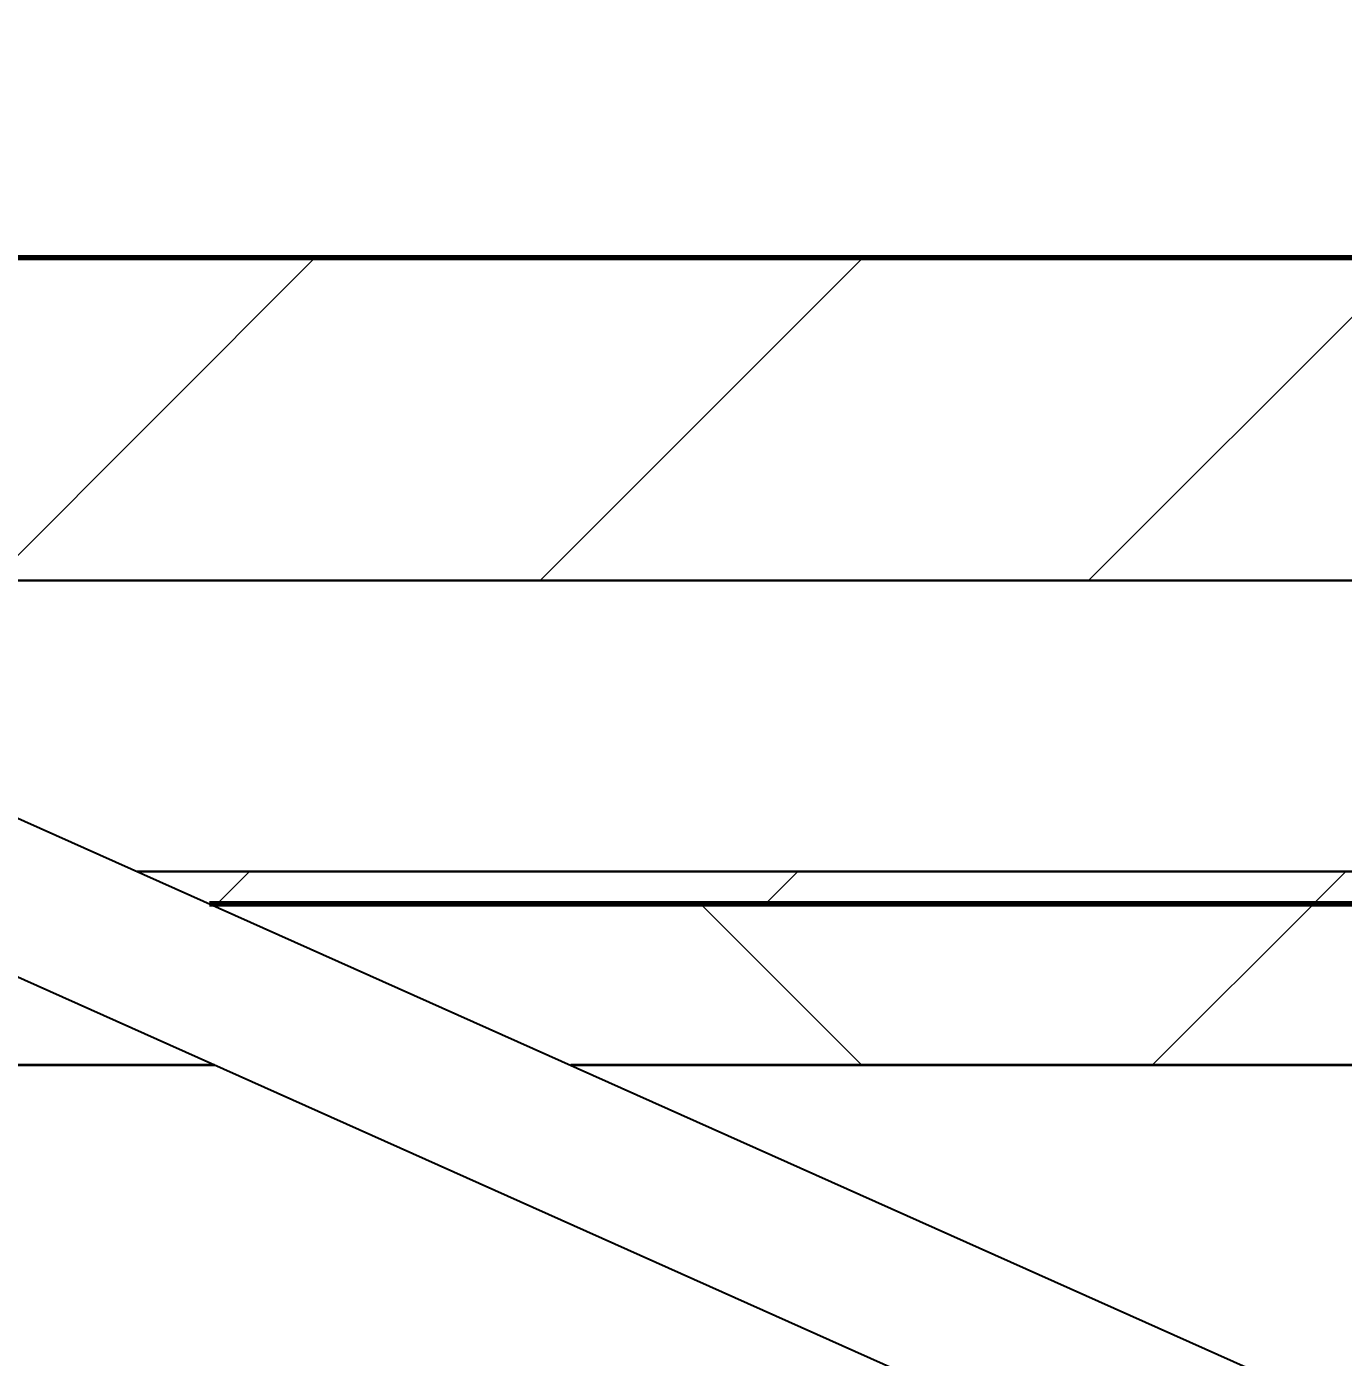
# Model space of a CAD drawing. Header units: millimetres. Extents: x -794326 to -715748, y -17796 to 22353.
# Drawn here: x -741704.8 to -741297.1, y 7803.6 to 8215.5 of the extents above; entities that cross this region are included whole.
import ezdxf

# ---------------------------------------------------------------- set-up
doc = ezdxf.new("R2010")
doc.units = ezdxf.units.MM
for name, color, linetype, lineweight in [('A-ANNO-DIMS', 1, 'Continuous', 9), ('A-ANNO-DIMS-100', 1, 'Continuous', 9), ('A-DOOR-E', 2, 'Continuous', 25), ('A-GLAZ-CURT', 2, 'Continuous', 9), ('A-WALL', 5, 'Continuous', 35), ('A-WALL-FNSH', 2, 'Continuous', 35), ('A-WALL-PATT', 1, 'Continuous', 35)]:
    doc.layers.add(name, color=color, linetype=linetype, lineweight=lineweight)
doc.styles.add('Arial_2', font='arial.ttf', dxfattribs={"height": 300})
doc.dimstyles.new('DPA-DIM-3_0_T-T', dxfattribs={"dimscale": 304.8, "dimtxt": 306.07782, "dimasz": 0.656168, "dimexe": 0.656168, "dimexo": 0.0625, "dimgap": 0.164042, "dimtad": 1, "dimdec": 0, "dimzin": 0, "dimdsep": 46, "dimtxsty": 'Arial_2', "dimblk1": 'OBLIQUE', "dimblk2": 'OBLIQUE', "dimsah": 1, "dimcen": 0.09, "dimdle": 0.656168, "dimadec": 8, "dimazin": 0, "dimtfac": 1, "dimtdec": 4, "dimtix": 1, "dimtmove": 0, "dimatfit": 3, "dimfxl": 1.312336, "dimfxlon": 1, "dimtvp": 1, "dimtolj": 1, "dimtzin": 0, "dimarcsym": 2})

# ---------------------------------------------------------------- blocks, each defined once
blk = doc.blocks.new('DPA_AC-SG-PI - A2_1200x2000 mm-12153081-4282-01 ENLARGED LOWER PLATFORM LEVEL - REFLECTED CEILING PLAN - SHEET 3')
at = {"layer": 'A-DOOR-E'}
for p, q in [((-556.64, 29.95), (522.81, -452.33)), ((-489.61, 0), (600, 0)), ((575, 0), (-489.61, 0)), ((504.45, -493.42), (-575, -11.13)), ((-288.17, -90), (575, -90)), ((600, -90), (-288.17, -90))]:
    blk.add_line(p, q, dxfattribs=at)
blk = doc.blocks.new('PPLS-PP19_Custom Tile Pattern - Custom Tile Pattern-V51-4282-01 ENLARGED LOWER PLATFORM LEVEL - REFLECTED CEILING PLAN - SHEET 3')
at = {"layer": 'A-GLAZ-CURT'}
for p, q in [((-300, 0), (300, 0)), ((300, 0), (-300, 0)), ((230.06, 0), (300, 0)), ((-300, -50), (300, -50)), ((300, -50), (-300, -50))]:
    blk.add_line(p, q, dxfattribs=at)
for points, knots in [([(300, 0), (286.53, 0), (254.22, 0), (207.11, 0), (177.41, 0), (159.34, 0), (158.33, 0), (158.3, 0)], [-285.253232, -285.253232, -285.253232, -285.253232, -244.693688, -187.987675, -143.776725, -129.632772, -123.352749, -123.352749, -123.352749, -123.352749]), ([(159.07, 0), (159.13, 0), (160.84, 0), (165.21, 0), (174.15, 0), (185.98, 0), (208.82, 0), (219.42, 0), (230.06, 0)], [-115.643202, -115.643202, -115.643202, -115.643202, -114.681583, -87.660824, -65.295536, -41.623857, -24.459831, 0, 0, 0, 0]), ([(247.1, 0), (246.76, 0), (245.04, 0), (238.34, 0), (226.56, 0), (221.1, 0), (200.27, 0), (182.99, 0), (174.27, 0), (169.67, 0), (168.99, 0)], [-9649.085549, -9649.085549, -9649.085549, -9649.085549, -9581.591397, -9406.094246, -9221.510254, -9016.44624, -8717.832359, -8253.978395, -8152.463617, -8069.855175, -8069.855175, -8069.855175, -8069.855175]), ([(215.22, 0), (214.62, 0), (210.55, 0), (203.98, 0), (187.54, 0), (175.3, 0), (169.49, 0)], [-203.825446, -203.825446, -203.825446, -203.825446, -198.527383, -184.406837, -162.427601, -142.916156, -142.916156, -142.916156, -142.916156]), ([(171.51, 0), (176.48, 0), (193.23, 0), (201.73, 0), (208.81, 0), (213.9, 0), (237.41, 0), (253.04, 0), (258.9, 0)], [-7971.819559, -7971.819559, -7971.819559, -7971.819559, -7784.112253, -7606.717214, -7289.299508, -7042.621073, -6582.165592, -6266.41905, -6266.41905, -6266.41905, -6266.41905]), ([(172.07, 0), (177.66, 0), (187.87, 0), (201.08, 0), (207.47, 0), (213.96, 0), (215.11, 0)], [-255.364076, -255.364076, -255.364076, -255.364076, -237.955587, -223.92608, -215.862851, -208.75215, -208.75215, -208.75215, -208.75215]), ([(300, 0), (288.22, 0), (262, 0), (230.43, 0), (219.94, 0), (219.02, 0)], [-12528.858583, -12528.858583, -12528.858583, -12528.858583, -11905.454923, -11162.864862, -10856.732305, -10856.732305, -10856.732305, -10856.732305]), ([(219.9, 0), (220.86, 0), (227.84, 0), (242.06, 0), (246.54, 0), (246.96, 0)], [-10670.940496, -10670.940496, -10670.940496, -10670.940496, -10511.382485, -9925.173265, -9834.877357, -9834.877357, -9834.877357, -9834.877357]), ([(259.51, 0), (262.97, 0), (271.55, 0), (281.71, 0), (291.71, 0), (296.52, 0), (297.86, 0), (298.09, 0)], [-6255.469152, -6255.469152, -6255.469152, -6255.469152, -6068.460911, -5766.029927, -5566.724884, -5280.360606, -5199.253518, -5199.253518, -5199.253518, -5199.253518]), ([(284.76, 0), (284.76, 0), (285.09, 0), (287.47, 0), (293.59, 0), (297.76, 0), (300, 0)], [-4110.630118, -4110.630118, -4110.630118, -4110.630118, -4053.389046, -3959.664717, -3862.421465, -3746.95702, -3746.95702, -3746.95702, -3746.95702]), ([(297.38, 0), (295.84, 0), (291.62, 0), (285.38, 0), (284.87, 0)], [-4803.172655, -4803.172655, -4803.172655, -4803.172655, -4358.271401, -4143.037883, -4143.037883, -4143.037883, -4143.037883])]:
    blk.add_open_spline(points, degree=3, knots=knots, dxfattribs=at)
blk = doc.blocks.new('PPLS-PP19_Custom Tile Pattern - Custom Tile Pattern-V52-4282-01 ENLARGED LOWER PLATFORM LEVEL - REFLECTED CEILING PLAN - SHEET 3')
at = {"layer": 'A-GLAZ-CURT'}
for p, q in [((-300, 0), (-146.13, 0)), ((-146.13, 0), (-300, 0)), ((-293.07, 0), (-275.75, 0)), ((-275.75, 0), (-293.07, 0)), ((-222.32, 0), (-205.32, 0)), ((-205.32, 0), (-222.32, 0)), ((-35.81, 0), (300, 0)), ((300, 0), (-35.81, 0)), ((-300, -50), (-34.22, -50)), ((-34.22, -50), (-300, -50))]:
    blk.add_line(p, q, dxfattribs=at)
at = {"layer": 'A-GLAZ-CURT', "flags": 128}
for points in [[(-300, 0), (-291.56, 0), (-283.3, 0), (-275.2, 0), (-267.26, 0), (-259.45, 0), (-251.77, 0), (-244.2, 0), (-236.74, 0), (-229.36, 0), (-222.06, 0), (-214.83, 0), (-207.71, 0), (-200.76, 0), (-194.02, 0), (-187.54, 0), (-181.38, 0), (-175.58, 0), (-170.25, 0), (-165.64, 0), (-162.01, 0), (-159.53, 0), (-157.46, 0), (-154.52, 0), (-149.42, 0), (-146.38, 0)], [(-146.14, 0), (-150.63, 0), (-155.53, 0), (-160.27, 0), (-164.95, 0), (-169.65, 0), (-174.47, 0), (-179.49, 0), (-184.81, 0), (-190.44, 0), (-196.37, 0), (-202.58, 0), (-209.04, 0), (-215.73, 0), (-222.63, 0), (-229.72, 0), (-236.97, 0), (-244.39, 0), (-251.96, 0), (-259.67, 0), (-267.51, 0), (-275.48, 0), (-283.55, 0), (-291.73, 0), (-300, 0)]]:
    blk.add_lwpolyline(points, dxfattribs=at)
at = {"layer": 'A-GLAZ-CURT'}
for points, knots in [([(-300, 0), (-284.65, 0), (-236.57, 0), (-186.69, 0), (-155.22, 0), (-146.08, 0)], [-5323.127839, -5323.127839, -5323.127839, -5323.127839, -4502.809032, -2700.551212, -1844.739211, -1844.739211, -1844.739211, -1844.739211]), ([(-146.12, 0), (-166.33, 0), (-207.88, 0), (-262.56, 0), (-294.48, 0), (-300, 0)], [-16815.6526, -16815.6526, -16815.6526, -16815.6526, -15131.813646, -13729.592194, -13439.944408, -13439.944408, -13439.944408, -13439.944408]), ([(-146.79, 0), (-147.98, 0), (-149.3, 0), (-158.72, 0), (-174.02, 0), (-185.59, 0), (-209.77, 0), (-232.01, 0), (-255.22, 0), (-262.59, 0), (-264.9, 0), (-265.4, 0)], [-2789.261461, -2789.261461, -2789.261461, -2789.261461, -2477.344047, -2237.412286, -2029.680487, -1755.085331, -1400.429864, -858.079193, -543.655514, -208.940337, 0, 0, 0, 0]), ([(-258.6, 0), (-257.91, 0), (-254.26, 0), (-241.25, 0), (-225.99, 0), (-214.1, 0), (-208.52, 0), (-206.47, 0)], [-5722.54675, -5722.54675, -5722.54675, -5722.54675, -5657.471696, -5413.335975, -5017.494783, -4832.723979, -4723.981546, -4723.981546, -4723.981546, -4723.981546]), ([(-146.03, 0), (-146.6, 0), (-150.84, 0), (-162.01, 0), (-177.91, 0), (-199.46, 0), (-216.65, 0), (-231.26, 0), (-233.46, 0), (-234, 0)], [-2339.437098, -2339.437098, -2339.437098, -2339.437098, -2308.929706, -2113.765672, -1763.376603, -1422.553702, -978.033455, -846.069444, -682.911962, -682.911962, -682.911962, -682.911962]), ([(-233.49, 0), (-233.44, 0), (-232.38, 0), (-230.74, 0), (-225.3, 0), (-223.63, 0)], [-455.274641, -455.274641, -455.274641, -455.274641, -440.605512, -119.536984, 0, 0, 0, 0]), ([(-223.63, 0), (-219.39, 0), (-206.17, 0), (-188.58, 0), (-169.02, 0), (-156.01, 0), (-148.18, 0), (-146.3, 0)], [-5463.295695, -5463.295695, -5463.295695, -5463.295695, -5161.076232, -4739.070012, -4465.409639, -4149.119819, -4046.8857, -4046.8857, -4046.8857, -4046.8857]), ([(-204.3, 0), (-203.93, 0), (-197.65, 0), (-185.8, 0), (-171.77, 0), (-158.7, 0), (-157.22, 0)], [-4685.575192, -4685.575192, -4685.575192, -4685.575192, -4666.091899, -4349.945572, -4000.813434, -3840.635403, -3840.635403, -3840.635403, -3840.635403]), ([(-152.35, 0), (-151.03, 0), (-149.12, 0), (-146.95, 0), (-146.49, 0)], [-3494.978217, -3494.978217, -3494.978217, -3494.978217, -3371.022232, -3341.352801, -3341.352801, -3341.352801, -3341.352801]), ([(-147.08, 0), (-147.38, 0), (-149.01, 0), (-150.03, 0), (-150.57, 0)], [-5319.88299, -5319.88299, -5319.88299, -5319.88299, -5298.784692, -5196.16478, -5196.16478, -5196.16478, -5196.16478]), ([(-150.34, 0), (-150.07, 0), (-148.94, 0), (-147.66, 0), (-146.54, 0)], [-4948.728362, -4948.728362, -4948.728362, -4948.728362, -4883.323924, -4701.291944, -4701.291944, -4701.291944, -4701.291944]), ([(30.82, 0), (29.27, 0), (20.14, 0), (3.54, 0), (-16.48, 0), (-34.46, 0), (-35.93, 0)], [-10462.034656, -10462.034656, -10462.034656, -10462.034656, -10363.088938, -9884.23066, -9424.652049, -9188.737226, -9188.737226, -9188.737226, -9188.737226]), ([(-35.86, 0), (-31.72, 0), (-18.82, 0), (8.83, 0), (40.14, 0), (60.51, 0), (66.14, 0)], [-6168.165977, -6168.165977, -6168.165977, -6168.165977, -5862.463379, -5340.621928, -4573.028122, -4259.107139, -4259.107139, -4259.107139, -4259.107139]), ([(31.18, 0), (25.97, 0), (11.99, 0), (-10.93, 0), (-27.97, 0), (-35.84, 0)], [-4496.803627, -4496.803627, -4496.803627, -4496.803627, -4222.080604, -3745.412743, -3295.494868, -3295.494868, -3295.494868, -3295.494868]), ([(-35.81, 0), (-27.08, 0), (-15.08, 0), (-4.34, 0), (-1.7, 0)], [-4039.249821, -4039.249821, -4039.249821, -4039.249821, -3589.737505, -3425.237323, -3425.237323, -3425.237323, -3425.237323]), ([(-26.75, 0), (-27.82, 0), (-31.22, 0), (-34.76, 0), (-35.79, 0)], [-8718.362214, -8718.362214, -8718.362214, -8718.362214, -8532.293389, -8456.418318, -8456.418318, -8456.418318, -8456.418318]), ([(76.63, 0), (74.8, 0), (67.65, 0), (53.52, 0), (37, 0), (24.07, 0), (12.82, 0), (-2.9, 0), (-20.62, 0), (-30.05, 0), (-35.09, 0), (-35.78, 0)], [-3095.572228, -3095.572228, -3095.572228, -3095.572228, -2950.589685, -2634.532728, -2313.748533, -2106.613311, -1925.670641, -1617.263037, -1290.787923, -1039.307308, -1000.285926, -1000.285926, -1000.285926, -1000.285926]), ([(9.32, 0), (9.08, 0), (7.65, 0), (2.57, 0), (-12.23, 0), (-24.04, 0), (-32.52, 0), (-35.77, 0)], [-2922.926651, -2922.926651, -2922.926651, -2922.926651, -2882.788014, -2720.818881, -2518.50168, -2125.455881, -1903.095239, -1903.095239, -1903.095239, -1903.095239]), ([(-35.71, 0), (-34.63, 0), (-31.58, 0), (-29.82, 0), (-29.19, 0)], [-1104.938782, -1104.938782, -1104.938782, -1104.938782, -963.711516, -666.19313, -666.19313, -666.19313, -666.19313]), ([(-35.67, 0), (-27.86, 0), (-19.83, 0), (-6.34, 0), (-1.84, 0)], [-3303.610973, -3303.610973, -3303.610973, -3303.610973, -2864.387349, -2615.508664, -2615.508664, -2615.508664, -2615.508664]), ([(-34.88, 0), (-34.77, 0), (-33.14, 0), (-28.88, 0), (-26.95, 0), (-26.54, 0)], [-9067.096702, -9067.096702, -9067.096702, -9067.096702, -9057.163041, -8919.836787, -8834.607043, -8834.607043, -8834.607043, -8834.607043]), ([(-34.82, 0), (-33.99, 0), (-32.57, 0), (-29.94, 0), (-28.57, 0)], [-214.457191, -214.457191, -214.457191, -214.457191, -83.513472, 0, 0, 0, 0]), ([(-33.34, 0), (-33.34, 0), (-32.93, 0), (-31.16, 0), (-30.52, 0)], [-2415.024266, -2415.024266, -2415.024266, -2415.024266, -2357.633367, -2323.618664, -2323.618664, -2323.618664, -2323.618664]), ([(-1.74, 0), (-7.43, 0), (-18.66, 0), (-30.57, 0), (-31.82, 0), (-32, 0)], [-3287.210622, -3287.210622, -3287.210622, -3287.210622, -2994.501669, -2698.150104, -2614.070998, -2614.070998, -2614.070998, -2614.070998]), ([(-30.76, 0), (-30.73, 0), (-29.99, 0), (-23.47, 0), (-15.75, 0), (-15.19, 0)], [-54176.191683, -54176.191683, -54176.191683, -54176.191683, -54157.274271, -53749.15266, -53717.791567, -53717.791567, -53717.791567, -53717.791567]), ([(-30.52, 0), (-27.11, 0), (-17.83, 0), (5.99, 0), (22.06, 0), (37.44, 0), (45.92, 0), (57.76, 0), (64.47, 0), (72.74, 0), (75.22, 0), (76.03, 0), (76.21, 0)], [-2323.618664, -2323.618664, -2323.618664, -2323.618664, -2142.497158, -1716.209403, -1206.526904, -1089.329421, -901.315459, -753.071572, -495.328968, -421.953223, -334.951786, -290.452333, -290.452333, -290.452333, -290.452333]), ([(-13, 0), (-14.35, 0), (-17.68, 0), (-25.97, 0), (-29.52, 0), (-30.21, 0)], [-55207.591944, -55207.591944, -55207.591944, -55207.591944, -54789.006179, -54461.685999, -54290.791712, -54290.791712, -54290.791712, -54290.791712]), ([(8.33, 0), (8.19, 0), (7.18, 0), (0.32, 0), (-13.89, 0), (-24.92, 0), (-29.03, 0)], [-3574.286521, -3574.286521, -3574.286521, -3574.286521, -3526.962355, -3285.499107, -2903.012179, -2680.714891, -2680.714891, -2680.714891, -2680.714891]), ([(-28.98, 0), (-28.66, 0), (-27.39, 0), (-24.45, 0), (-22.56, 0)], [-166.548282, -166.548282, -166.548282, -166.548282, -102.06493, 0, 0, 0, 0]), ([(-28.57, 0), (-26.93, 0), (-20.29, 0), (-12.78, 0), (-5.22, 0), (-1.74, 0)], [-5361.429781, -5361.429781, -5361.429781, -5361.429781, -5261.36855, -5050.479954, -4872.284496, -4872.284496, -4872.284496, -4872.284496]), ([(-22.56, 0), (-20.27, 0), (-17.03, 0), (-11.36, 0), (-7.66, 0), (-6.6, 0), (-6.44, 0)], [-56468.192263, -56468.192263, -56468.192263, -56468.192263, -56344.022017, -56303.229861, -56166.290093, -56124.392176, -56124.392176, -56124.392176, -56124.392176]), ([(-15.19, 0), (-13.07, 0), (7.48, 0), (42.82, 0), (88.72, 0), (120.63, 0), (138.28, 0), (138.53, 0)], [-461.142613, -461.142613, -461.142613, -461.142613, -429.606584, -390.253598, -346.313304, -291.370682, -290.5735, -290.5735, -290.5735, -290.5735]), ([(-6.54, 0), (-6.73, 0), (-7.2, 0), (-7.6, 0), (-7.79, 0)], [-56009.792147, -56009.792147, -56009.792147, -56009.792147, -55949.290093, -55895.192118, -55895.192118, -55895.192118, -55895.192118]), ([(103.09, 0), (101.08, 0), (86.31, 0), (63.34, 0), (35.84, 0), (12, 0), (3.36, 0), (-1.23, 0), (-1.84, 0)], [-375.435014, -375.435014, -375.435014, -375.435014, -369.147452, -330.153101, -307.516438, -285.83788, -246.234814, -236.991154, -236.991154, -236.991154, -236.991154]), ([(-1.73, 0), (1.41, 0), (10.39, 0), (15.02, 0), (22.91, 0), (31, 0), (39.04, 0), (51.19, 0), (58.74, 0), (61.34, 0), (61.45, 0)], [-2613.365142, -2613.365142, -2613.365142, -2613.365142, -2439.246196, -2084.094819, -1956.422387, -1818.904206, -1645.594513, -1443.202566, -1228.752106, -1120.932285, -1120.932285, -1120.932285, -1120.932285]), ([(66.14, 0), (62.48, 0), (54.01, 0), (39.61, 0), (24.74, 0), (8.59, 0), (-0.67, 0), (-1.47, 0)], [-4549.545798, -4549.545798, -4549.545798, -4549.545798, -4326.416877, -4098.545751, -3766.694881, -3333.063701, -3291.793108, -3291.793108, -3291.793108, -3291.793108]), ([(-1.31, 0), (0.23, 0), (5.47, 0), (13.15, 0), (21.24, 0), (24.62, 0), (24.72, 0), (24.72, 0)], [-4865.001098, -4865.001098, -4865.001098, -4865.001098, -4785.90057, -4596.498881, -4445.288762, -4384.376941, -4376.041937, -4376.041937, -4376.041937, -4376.041937]), ([(-0.97, 0), (1, 0), (6.01, 0), (9.64, 0), (10.14, 0), (10.18, 0)], [-3410.081093, -3410.081093, -3410.081093, -3410.081093, -3285.047089, -3066.359526, -3044.715262, -3044.715262, -3044.715262, -3044.715262]), ([(-0.89, 0), (0.74, 0), (5.35, 0), (15.97, 0), (22.54, 0), (24.49, 0)], [-219.003758, -219.003758, -219.003758, -219.003758, -206.416616, -198.214427, -187.717507, -187.717507, -187.717507, -187.717507]), ([(24.69, 0), (24.54, 0), (20.99, 0), (15.48, 0), (10.8, 0), (9.63, 0)], [-4368.572414, -4368.572414, -4368.572414, -4368.572414, -4306.476363, -4080.000647, -3772.857994, -3772.857994, -3772.857994, -3772.857994]), ([(18.16, 0), (19.15, 0), (24.25, 0), (25.66, 0), (26.12, 0)], [-5700.113719, -5700.113719, -5700.113719, -5700.113719, -5554.232259, -5302.431367, -5302.431367, -5302.431367, -5302.431367]), ([(114.39, 0), (114.2, 0), (112.08, 0), (105.42, 0), (92.38, 0), (85.59, 0), (74.4, 0), (62.26, 0), (51.85, 0), (43.81, 0), (29.53, 0), (20.67, 0), (18.85, 0), (18.16, 0)], [-8148.58938, -8148.58938, -8148.58938, -8148.58938, -8105.191388, -7723.759874, -7531.75727, -7135.649961, -6924.452779, -6738.82075, -6548.303034, -6314.283804, -6135.05769, -5972.647715, -5832.674503, -5832.674503, -5832.674503, -5832.674503])]:
    blk.add_open_spline(points, degree=3, knots=knots, dxfattribs=at)
for points in [[(-146.7, 0), (-147.75, 0), (-148.59, 0), (-149.07, 0)], [(-148.23, 0), (-147.6, 0), (-146.89, 0), (-146.16, 0)], [(-29.03, 0), (-31.02, 0), (-33.01, 0), (-35.02, 0)]]:
    blk.add_open_spline(points, degree=3, dxfattribs=at)
blk = doc.blocks.new('DIMBLOCK66-4282-01 ENLARGED LOWER PLATFORM LEVEL - REFLECTED CEILING PLAN - SHEET 3')
at = {"layer": 'A-ANNO-DIMS-100'}
for p, q in [((-745542.37, 8666.44), (-745542.37, 8066.44)), ((-745542.37, 8266.44), (-745542.37, 8666.44)), ((-728752.37, 8666.44), (-728752.37, 8066.44)), ((-728752.37, 8266.44), (-728752.37, 8666.44)), ((-745742.37, 8266.44), (-728552.37, 8266.44))]:
    blk.add_line(p, q, dxfattribs=at)
at = {"layer": 'A-ANNO-DIMS-100', "lineweight": 35}
for p, q in [((-745542.37, 8266.44), (-745442.37, 8366.44)), ((-728752.37, 8266.44), (-728652.37, 8366.44)), ((-745542.37, 8266.44), (-745642.37, 8166.44)), ((-728752.37, 8266.44), (-728852.37, 8166.44))]:
    blk.add_line(p, q, dxfattribs=at)
at = {"layer": 'A-ANNO-DIMS-100', "color": 0, "insert": (-737724.21, 8705.91), "char_height": 300, "width": 1384.4135, "attachment_point": 1, "line_spacing_factor": 0.941778, "style": 'Arial_2'}
blk.add_mtext('16790', dxfattribs=at)
blk = doc.blocks.new('_Oblique')
at = {"color": 0, "linetype": 'ByBlock', "lineweight": -2}
blk.add_line((-0.5, -0.5), (0.5, 0.5), dxfattribs=at)

msp = doc.modelspace()

# ---------------------------------------------------------------- hatches: boundary and pattern name
at = {"layer": 'A-WALL-PATT', "lineweight": 9}
h = msp.add_hatch(dxfattribs=at)
h.set_pattern_fill('FP_2', color=256, style=0, pattern_type=2)
h.set_pattern_definition([(45, (0, 0), (-84.852814, 84.852814), [])])
h.paths.add_polyline_path([(-733552.04, 7944.02), (-733352.04, 7944.02), (-733352.04, 8144.02), (-755057.37, 8144.02), (-755057.37, 7944.02), (-741758.47, 7944.02), (-741780.86, 7954.02), (-741982.37, 7954.02), (-741982.37, 8044.02), (-741952.4, 8044.02), (-741939.02, 8073.97), (-741871.98, 8044.02), (-740782.37, 8044.02), (-740782.37, 7954.02), (-741670.54, 7954.02), (-741648.16, 7944.02), (-739358.47, 7944.02), (-739380.86, 7954.02), (-739582.37, 7954.02), (-739582.37, 8044.02), (-739552.4, 8044.02), (-739539.02, 8073.97), (-739471.98, 8044.02), (-738382.37, 8044.02), (-738382.37, 7954.02), (-739270.54, 7954.02), (-739248.16, 7944.02), (-734010.62, 7944.02)])
h = msp.add_hatch(dxfattribs=at)
h.set_pattern_fill('FP_3', color=256, style=0, pattern_type=2)
h.set_pattern_definition([(45, (0, 0), (-212.13203, 212.13203), []), (135, (0, 0), (-212.13203, -212.13203), [])])
h.paths.add_polyline_path([(-733602.04, 7894.02), (-733552.04, 7894.02), (-733552.04, 7944.02), (-739248.16, 7944.02), (-739136.25, 7894.02), (-734010.62, 7894.02)])
h.paths.add_polyline_path([(-739780.1, 7894.02), (-739246.56, 7894.02), (-739358.47, 7944.02), (-741648.16, 7944.02), (-741536.25, 7894.02), (-739847.98, 7894.02)])
h.paths.add_polyline_path([(-741646.56, 7894.02), (-741758.47, 7944.02), (-751479.42, 7944.02), (-751479.42, 7894.02), (-741680.64, 7894.02)])

# ---------------------------------------------------------------- linework, layer by layer
at = {"layer": 'A-WALL', "color": 7, "lineweight": 70}
for p, q in [((-741982.37, 8144.02), (-740782.37, 8144.02)), ((-741648.16, 7944.02), (-740782.37, 7944.02)), ((-740782.37, 7944.02), (-741648.16, 7944.02))]:
    msp.add_line(p, q, dxfattribs=at)
at = {"layer": 'A-WALL-FNSH', "color": 250}
for p, q in [((-741646.56, 7894.02), (-741982.37, 7894.02)), ((-740782.37, 7894.02), (-741536.25, 7894.02))]:
    msp.add_line(p, q, dxfattribs=at)

# ---------------------------------------------------------------- block references
at = {"layer": 'A-DOOR-E'}
msp.add_blockref('DPA_AC-SG-PI - A2_1200x2000 mm-12153081-4282-01 ENLARGED LOWER PLATFORM LEVEL - REFLECTED CEILING PLAN - SHEET 3', (-741382.37, 8044.02), dxfattribs=at)
at = {"layer": 'A-GLAZ-CURT', "rotation": 180}
for name, p in [('PPLS-PP19_Custom Tile Pattern - Custom Tile Pattern-V52-4282-01 ENLARGED LOWER PLATFORM LEVEL - REFLECTED CEILING PLAN - SHEET 3', (-741682.37, 7894.02)), ('PPLS-PP19_Custom Tile Pattern - Custom Tile Pattern-V51-4282-01 ENLARGED LOWER PLATFORM LEVEL - REFLECTED CEILING PLAN - SHEET 3', (-741082.37, 7894.02))]:
    msp.add_blockref(name, p, dxfattribs=at)

# ---------------------------------------------------------------- dimensions: what is measured, and where the dimension line sits
at = {"layer": 'A-ANNO-DIMS'}
dim = msp.add_linear_dim(base=(-728752.37, 8266.44), p1=(-745542.37, 8666.44), p2=(-728752.37, 8666.44), dimstyle='DPA-DIM-3_0_T-T', override={"dimpost": '<>', "dimfxl": 16790}, dxfattribs=at)
dim.commit()
dim.dimension.update_dxf_attribs({"geometry": 'DIMBLOCK66-4282-01 ENLARGED LOWER PLATFORM LEVEL - REFLECTED CEILING PLAN - SHEET 3', "text_midpoint": (-737147.37, 8469.62)})

doc.saveas('drawing.dxf')
